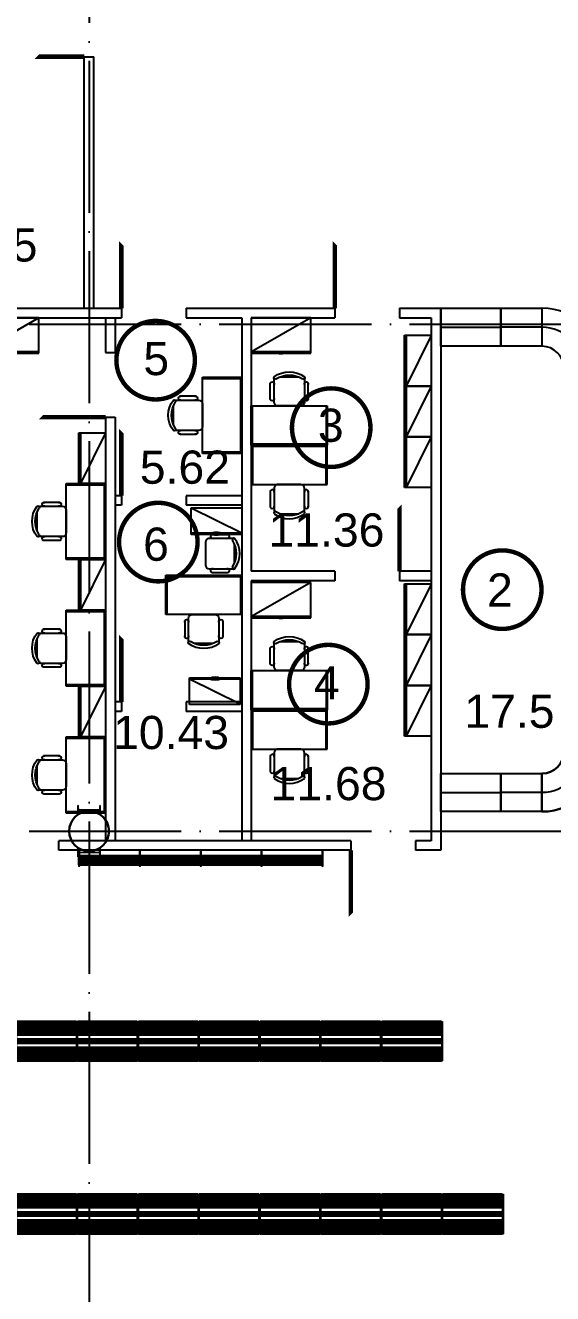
# Model space of a CAD drawing. Extents: x -4497 to 351150, y -50 to 322254.
# Drawn here: x 43764 to 52085, y 166792 to 186798 of the extents above; entities that cross this region are included whole.
import ezdxf
from ezdxf.enums import TextEntityAlignment as Align

# ---------------------------------------------------------------- set-up
doc = ezdxf.new("R2010")
doc.units = 0
doc.header["$LTSCALE"] = 100
doc.linetypes.add('ACAD_ISO04W100', pattern=[30, 24, -3, 0, -3])
doc.layers.get('0').update_dxf_attribs({"linetype": 'CONTINUOUS'})
for name, color, linetype in [('axis', 40, 'CONTINUOUS'), ('COLON', 5, 'CONTINUOUS'), ('DOORS', 8, 'CONTINUOUS'), ('EEE', 7, 'CONTINUOUS'), ('furn', 54, 'CONTINUOUS'), ('furn2', 252, 'CONTINUOUS'), ('GKL', 5, 'CONTINUOUS'), ('S', 2, 'CONTINUOUS')]:
    doc.layers.add(name, color=color, linetype=linetype)
doc.layers.add('OBORUD', color=7, linetype='CONTINUOUS', true_color=0x83639d)
doc.layers.add('refr', color=150, linetype='CONTINUOUS', lineweight=15)
doc.styles.add('ARIEL-17.5', font='arial.ttf', dxfattribs={"height": 15})
doc.styles.add('GENERATED_STYLE_1', font='arial.ttf')

# ---------------------------------------------------------------- blocks, each defined once
blk = doc.blocks.new('A$C7B900E4F')
at = {"layer": 'COLON', "const_width": 20, "flags": 128}
for points in [[(248, -165), (248, -310)], [(252, -165), (248, -165)], [(258, -171), (263, -221)], [(599, -171), (594, -221)], [(605, -165), (608, -165)], [(608, -165), (608, -310)], [(248, -310), (252, -310)], [(258, -305), (263, -254)], [(580, -234), (276, -234)], [(580, -241), (276, -241)], [(599, -305), (594, -254)], [(608, -310), (605, -310)]]:
    blk.add_lwpolyline(points, dxfattribs=at)
for points in [[(258, -171, 0.388879), (252, -165)], [(599, -171, -0.388879), (605, -165)], [(252, -310, 0.388879), (258, -305)], [(263, -221, 0.388879), (276, -234)], [(276, -241, 0.388879), (263, -254)], [(594, -221, -0.388879), (580, -234)], [(580, -241, -0.388879), (594, -254)], [(605, -310, -0.388879), (599, -305)]]:
    blk.add_lwpolyline(points, format="xyb", dxfattribs=at)
blk = doc.blocks.new('пок02')
at = {"layer": 'furn2', "color": 7, "linetype": 'ByBlock'}
for p, q in [((950, 350), (350, 350)), ((0, -600), (0, 0))]:
    blk.add_line(p, q, dxfattribs=at)
for radius in [650, 950, 350]:
    blk.add_arc((0, 350), radius, 270, 0, dxfattribs=at)
blk = doc.blocks.new('пок')
at = {"layer": 'furn2', "color": 7, "linetype": 'ByBlock'}
for points in [[(0, 600), (950, 600), (950, 0), (0, 0), (0, 600)], [(0, 600), (950, 600), (950, 300), (0, 300), (0, 600)]]:
    blk.add_lwpolyline(points, dxfattribs=at)
blk = doc.blocks.new('Мультимедія 980х625')
at = {"layer": 'furn2', "color": 0, "lineweight": 0}
for p, q in [((0, 980), (625, 980)), ((0, 960), (0, 980)), ((0, 970), (20, 970)), ((0, 960), (85, 960)), ((0, 950), (85, 950)), ((0, 940), (85, 940)), ((0, 930), (85, 930)), ((0, 920), (85, 920)), ((0, 910), (85, 910)), ((0, 900), (85, 900)), ((0, 890), (85, 890)), ((0, 880), (85, 880)), ((0, 870), (85, 870)), ((0, 860), (85, 860)), ((0, 850), (85, 850)), ((0, 840), (85, 840)), ((0, 830), (85, 830)), ((0, 820), (85, 820)), ((0, 810), (85, 810)), ((5, 960), (5, 20)), ((15, 960), (15, 20)), ((35, 960), (35, 20)), ((45, 960), (45, 20)), ((55, 960), (55, 20)), ((55, 960), (140, 960)), ((55, 950), (140, 950)), ((55, 940), (140, 940)), ((55, 930), (140, 930)), ((55, 920), (140, 920)), ((55, 910), (140, 910)), ((55, 900), (140, 900)), ((55, 890), (140, 890)), ((55, 880), (140, 880)), ((55, 870), (140, 870)), ((55, 860), (140, 860)), ((55, 850), (140, 850)), ((55, 840), (140, 840)), ((55, 830), (140, 830)), ((55, 820), (140, 820)), ((55, 810), (140, 810)), ((60, 960), (60, 20)), ((65, 960), (65, 20)), ((70, 960), (70, 20)), ((75, 960), (75, 20)), ((90, 960), (90, 20)), ((100, 960), (100, 20)), ((110, 960), (110, 20)), ((110, 960), (195, 960)), ((110, 950), (195, 950)), ((110, 940), (195, 940)), ((110, 930), (195, 930)), ((110, 920), (195, 920)), ((110, 910), (195, 910)), ((110, 900), (195, 900)), ((110, 890), (195, 890)), ((110, 880), (195, 880)), ((110, 870), (195, 870)), ((110, 860), (195, 860)), ((110, 850), (195, 850)), ((110, 840), (195, 840)), ((110, 830), (195, 830)), ((110, 820), (195, 820)), ((110, 810), (195, 810)), ((115, 960), (115, 20)), ((120, 960), (120, 20)), ((125, 960), (125, 20)), ((130, 960), (130, 20)), ((145, 960), (145, 20)), ((155, 960), (155, 20)), ((165, 960), (165, 20)), ((165, 960), (212.5, 960)), ((165, 950), (212.5, 950)), ((165, 940), (212.5, 940)), ((165, 930), (212.5, 930)), ((165, 920), (212.5, 920)), ((165, 910), (212.5, 910)), ((165, 900), (212.5, 900)), ((165, 890), (212.5, 890)), ((165, 880), (212.5, 880)), ((165, 870), (212.5, 870)), ((165, 860), (212.5, 860)), ((165, 850), (212.5, 850)), ((165, 840), (212.5, 840)), ((165, 830), (212.5, 830)), ((165, 820), (212.5, 820)), ((165, 810), (212.5, 810)), ((170, 960), (170, 20)), ((175, 960), (175, 20)), ((180, 960), (180, 20)), ((185, 960), (185, 20)), ((200, 960), (200, 20)), ((210, 960), (210, 20)), ((625, 960), (412.5, 960)), ((460, 960), (412.5, 960)), ((460, 950), (412.5, 950)), ((460, 940), (412.5, 940)), ((460, 930), (412.5, 930)), ((460, 920), (412.5, 920)), ((460, 910), (412.5, 910)), ((460, 900), (412.5, 900)), ((460, 890), (412.5, 890)), ((460, 880), (412.5, 880)), ((460, 870), (412.5, 870)), ((460, 860), (412.5, 860)), ((460, 850), (412.5, 850)), ((460, 840), (412.5, 840)), ((460, 830), (412.5, 830)), ((460, 820), (412.5, 820)), ((460, 810), (412.5, 810)), ((415, 960), (415, 20)), ((425, 960), (425, 20)), ((515, 960), (430, 960)), ((515, 950), (430, 950)), ((515, 940), (430, 940)), ((515, 930), (430, 930)), ((515, 920), (430, 920)), ((515, 910), (430, 910)), ((515, 900), (430, 900)), ((515, 890), (430, 890)), ((515, 880), (430, 880)), ((515, 870), (430, 870)), ((515, 860), (430, 860)), ((515, 850), (430, 850)), ((515, 840), (430, 840)), ((515, 830), (430, 830)), ((515, 820), (430, 820)), ((515, 810), (430, 810)), ((440, 960), (440, 20)), ((445, 960), (445, 20)), ((450, 960), (450, 20)), ((455, 960), (455, 20)), ((460, 960), (460, 20)), ((470, 960), (470, 20)), ((480, 960), (480, 20)), ((570, 960), (485, 960)), ((570, 950), (485, 950)), ((570, 940), (485, 940)), ((570, 930), (485, 930)), ((570, 920), (485, 920)), ((570, 910), (485, 910)), ((570, 900), (485, 900)), ((570, 890), (485, 890)), ((570, 880), (485, 880)), ((570, 870), (485, 870)), ((570, 860), (485, 860)), ((570, 850), (485, 850)), ((570, 840), (485, 840)), ((570, 830), (485, 830)), ((570, 820), (485, 820)), ((570, 810), (485, 810)), ((495, 960), (495, 20)), ((500, 960), (500, 20)), ((505, 960), (505, 20)), ((510, 960), (510, 20)), ((515, 960), (515, 20)), ((525, 960), (525, 20)), ((535, 960), (535, 20)), ((625, 960), (540, 960)), ((625, 950), (540, 950)), ((625, 940), (540, 940)), ((625, 930), (540, 930)), ((625, 920), (540, 920)), ((625, 910), (540, 910)), ((625, 900), (540, 900)), ((625, 890), (540, 890)), ((625, 880), (540, 880)), ((625, 870), (540, 870)), ((625, 860), (540, 860)), ((625, 850), (540, 850)), ((625, 840), (540, 840)), ((625, 830), (540, 830)), ((625, 820), (540, 820)), ((625, 810), (540, 810)), ((550, 960), (550, 20)), ((555, 960), (555, 20)), ((560, 960), (560, 20)), ((565, 960), (565, 20)), ((570, 960), (570, 20)), ((580, 960), (580, 20)), ((590, 960), (590, 20)), ((605, 970), (625, 970)), ((610, 960), (610, 20)), ((620, 960), (620, 20)), ((625, 980), (625, 960)), ((0, 800), (85, 800)), ((0, 790), (85, 790)), ((0, 780), (85, 780)), ((0, 770), (85, 770)), ((0, 760), (85, 760)), ((0, 750), (85, 750)), ((0, 740), (85, 740)), ((0, 730), (85, 730)), ((0, 720), (85, 720)), ((0, 710), (85, 710)), ((0, 700), (85, 700)), ((0, 690), (85, 690)), ((0, 680), (85, 680)), ((0, 670), (85, 670)), ((0, 660), (85, 660)), ((0, 650), (85, 650)), ((0, 640), (85, 640)), ((0, 630), (85, 630)), ((0, 620), (85, 620)), ((0, 610), (85, 610)), ((55, 800), (140, 800)), ((55, 790), (140, 790)), ((55, 780), (140, 780)), ((55, 770), (140, 770)), ((55, 760), (140, 760)), ((55, 750), (140, 750)), ((55, 740), (140, 740)), ((55, 730), (140, 730)), ((55, 720), (140, 720)), ((55, 710), (140, 710)), ((55, 700), (140, 700)), ((55, 690), (140, 690)), ((55, 680), (140, 680)), ((55, 670), (140, 670)), ((55, 660), (140, 660)), ((55, 650), (140, 650)), ((55, 640), (140, 640)), ((55, 630), (140, 630)), ((55, 620), (140, 620)), ((55, 610), (140, 610)), ((110, 800), (195, 800)), ((110, 790), (195, 790)), ((110, 780), (195, 780)), ((110, 770), (195, 770)), ((110, 760), (195, 760)), ((110, 750), (195, 750)), ((110, 740), (195, 740)), ((110, 730), (195, 730)), ((110, 720), (195, 720)), ((110, 710), (195, 710)), ((110, 700), (195, 700)), ((110, 690), (195, 690)), ((110, 680), (195, 680)), ((110, 670), (195, 670)), ((110, 660), (195, 660)), ((110, 650), (195, 650)), ((110, 640), (195, 640)), ((110, 630), (195, 630)), ((110, 620), (195, 620)), ((110, 610), (195, 610)), ((165, 800), (212.5, 800)), ((165, 790), (212.5, 790)), ((165, 780), (212.5, 780)), ((165, 770), (212.5, 770)), ((165, 760), (212.5, 760)), ((165, 750), (212.5, 750)), ((165, 740), (212.5, 740)), ((165, 730), (212.5, 730)), ((165, 720), (212.5, 720)), ((165, 710), (212.5, 710)), ((165, 700), (212.5, 700)), ((165, 690), (212.5, 690)), ((165, 680), (212.5, 680)), ((165, 670), (212.5, 670)), ((165, 660), (212.5, 660)), ((165, 650), (212.5, 650)), ((165, 640), (212.5, 640)), ((165, 630), (212.5, 630)), ((165, 620), (212.5, 620)), ((165, 610), (212.5, 610)), ((460, 800), (412.5, 800)), ((460, 790), (412.5, 790)), ((460, 780), (412.5, 780)), ((460, 770), (412.5, 770)), ((460, 760), (412.5, 760)), ((460, 750), (412.5, 750)), ((460, 740), (412.5, 740)), ((460, 730), (412.5, 730)), ((460, 720), (412.5, 720)), ((460, 710), (412.5, 710)), ((460, 700), (412.5, 700)), ((460, 690), (412.5, 690)), ((460, 680), (412.5, 680)), ((460, 670), (412.5, 670)), ((460, 660), (412.5, 660)), ((460, 650), (412.5, 650)), ((460, 640), (412.5, 640)), ((460, 630), (412.5, 630)), ((460, 620), (412.5, 620)), ((460, 610), (412.5, 610)), ((515, 800), (430, 800)), ((515, 790), (430, 790)), ((515, 780), (430, 780)), ((515, 770), (430, 770)), ((515, 760), (430, 760)), ((515, 750), (430, 750)), ((515, 740), (430, 740)), ((515, 730), (430, 730)), ((515, 720), (430, 720)), ((515, 710), (430, 710)), ((515, 700), (430, 700)), ((515, 690), (430, 690)), ((515, 680), (430, 680)), ((515, 670), (430, 670)), ((515, 660), (430, 660)), ((515, 650), (430, 650)), ((515, 640), (430, 640)), ((515, 630), (430, 630)), ((515, 620), (430, 620)), ((515, 610), (430, 610)), ((570, 800), (485, 800)), ((570, 790), (485, 790)), ((570, 780), (485, 780)), ((570, 770), (485, 770)), ((570, 760), (485, 760)), ((570, 750), (485, 750)), ((570, 740), (485, 740)), ((570, 730), (485, 730)), ((570, 720), (485, 720)), ((570, 710), (485, 710)), ((570, 700), (485, 700)), ((570, 690), (485, 690)), ((570, 680), (485, 680)), ((570, 670), (485, 670)), ((570, 660), (485, 660)), ((570, 650), (485, 650)), ((570, 640), (485, 640)), ((570, 630), (485, 630)), ((570, 620), (485, 620)), ((570, 610), (485, 610)), ((625, 800), (540, 800)), ((625, 790), (540, 790)), ((625, 780), (540, 780)), ((625, 770), (540, 770)), ((625, 760), (540, 760)), ((625, 750), (540, 750)), ((625, 740), (540, 740)), ((625, 730), (540, 730)), ((625, 720), (540, 720)), ((625, 710), (540, 710)), ((625, 700), (540, 700)), ((625, 690), (540, 690)), ((625, 680), (540, 680)), ((625, 670), (540, 670)), ((625, 660), (540, 660)), ((625, 650), (540, 650)), ((625, 640), (540, 640)), ((625, 630), (540, 630)), ((625, 620), (540, 620)), ((625, 610), (540, 610)), ((0, 600), (85, 600)), ((0, 590), (85, 590)), ((0, 580), (85, 580)), ((0, 570), (85, 570)), ((0, 560), (85, 560)), ((0, 550), (85, 550)), ((0, 540), (85, 540)), ((0, 530), (85, 530)), ((0, 520), (85, 520)), ((0, 510), (85, 510)), ((0, 500), (85, 500)), ((0, 490), (85, 490)), ((0, 480), (85, 480)), ((0, 470), (85, 470)), ((0, 460), (85, 460)), ((0, 450), (85, 450)), ((0, 440), (85, 440)), ((0, 430), (85, 430)), ((0, 420), (85, 420)), ((0, 410), (85, 410)), ((55, 600), (140, 600)), ((55, 590), (140, 590)), ((55, 580), (140, 580)), ((55, 570), (140, 570)), ((55, 560), (140, 560)), ((55, 550), (140, 550)), ((55, 540), (140, 540)), ((55, 530), (140, 530)), ((55, 520), (140, 520)), ((55, 510), (140, 510)), ((55, 500), (140, 500)), ((55, 490), (140, 490)), ((55, 480), (140, 480)), ((55, 470), (140, 470)), ((55, 460), (140, 460)), ((55, 450), (140, 450)), ((55, 440), (140, 440)), ((55, 430), (140, 430)), ((55, 420), (140, 420)), ((55, 410), (140, 410)), ((110, 600), (195, 600)), ((110, 590), (195, 590)), ((110, 580), (195, 580)), ((110, 570), (195, 570)), ((110, 560), (195, 560)), ((110, 550), (195, 550)), ((110, 540), (195, 540)), ((110, 530), (195, 530)), ((110, 520), (195, 520)), ((110, 510), (195, 510)), ((110, 500), (195, 500)), ((110, 490), (195, 490)), ((110, 480), (195, 480)), ((110, 470), (195, 470)), ((110, 460), (195, 460)), ((110, 450), (195, 450)), ((110, 440), (195, 440)), ((110, 430), (195, 430)), ((110, 420), (195, 420)), ((110, 410), (195, 410)), ((165, 600), (212.5, 600)), ((165, 590), (212.5, 590)), ((165, 580), (212.5, 580)), ((165, 570), (212.5, 570)), ((165, 560), (212.5, 560)), ((165, 550), (212.5, 550)), ((165, 540), (212.5, 540)), ((165, 530), (212.5, 530)), ((165, 520), (212.5, 520)), ((165, 510), (212.5, 510)), ((165, 500), (212.5, 500)), ((165, 490), (212.5, 490)), ((165, 480), (212.5, 480)), ((165, 470), (212.5, 470)), ((165, 460), (212.5, 460)), ((165, 450), (212.5, 450)), ((165, 440), (212.5, 440)), ((165, 430), (212.5, 430)), ((165, 420), (212.5, 420)), ((165, 410), (212.5, 410)), ((460, 600), (412.5, 600)), ((460, 590), (412.5, 590)), ((460, 580), (412.5, 580)), ((460, 570), (412.5, 570)), ((460, 560), (412.5, 560)), ((460, 550), (412.5, 550)), ((460, 540), (412.5, 540)), ((460, 530), (412.5, 530)), ((460, 520), (412.5, 520)), ((460, 510), (412.5, 510)), ((460, 500), (412.5, 500)), ((460, 490), (412.5, 490)), ((460, 480), (412.5, 480)), ((460, 470), (412.5, 470)), ((460, 460), (412.5, 460)), ((460, 450), (412.5, 450)), ((460, 440), (412.5, 440)), ((460, 430), (412.5, 430)), ((460, 420), (412.5, 420)), ((460, 410), (412.5, 410)), ((515, 600), (430, 600)), ((515, 590), (430, 590)), ((515, 580), (430, 580)), ((515, 570), (430, 570)), ((515, 560), (430, 560)), ((515, 550), (430, 550)), ((515, 540), (430, 540)), ((515, 530), (430, 530)), ((515, 520), (430, 520)), ((515, 510), (430, 510)), ((515, 500), (430, 500)), ((515, 490), (430, 490)), ((515, 480), (430, 480)), ((515, 470), (430, 470)), ((515, 460), (430, 460)), ((515, 450), (430, 450)), ((515, 440), (430, 440)), ((515, 430), (430, 430)), ((515, 420), (430, 420)), ((515, 410), (430, 410)), ((570, 600), (485, 600)), ((570, 590), (485, 590)), ((570, 580), (485, 580)), ((570, 570), (485, 570)), ((570, 560), (485, 560)), ((570, 550), (485, 550)), ((570, 540), (485, 540)), ((570, 530), (485, 530)), ((570, 520), (485, 520)), ((570, 510), (485, 510)), ((570, 500), (485, 500)), ((570, 490), (485, 490)), ((570, 480), (485, 480)), ((570, 470), (485, 470)), ((570, 460), (485, 460)), ((570, 450), (485, 450)), ((570, 440), (485, 440)), ((570, 430), (485, 430)), ((570, 420), (485, 420)), ((570, 410), (485, 410)), ((625, 600), (540, 600)), ((625, 590), (540, 590)), ((625, 580), (540, 580)), ((625, 570), (540, 570)), ((625, 560), (540, 560)), ((625, 550), (540, 550)), ((625, 540), (540, 540)), ((625, 530), (540, 530)), ((625, 520), (540, 520)), ((625, 510), (540, 510)), ((625, 500), (540, 500)), ((625, 490), (540, 490)), ((625, 480), (540, 480)), ((625, 470), (540, 470)), ((625, 460), (540, 460)), ((625, 450), (540, 450)), ((625, 440), (540, 440)), ((625, 430), (540, 430)), ((625, 420), (540, 420)), ((625, 410), (540, 410)), ((0, 400), (85, 400)), ((0, 390), (85, 390)), ((0, 380), (85, 380)), ((0, 370), (85, 370)), ((0, 360), (85, 360)), ((0, 350), (85, 350)), ((0, 340), (85, 340)), ((0, 330), (85, 330)), ((0, 320), (85, 320)), ((0, 310), (85, 310)), ((0, 300), (85, 300)), ((0, 290), (85, 290)), ((0, 280), (85, 280)), ((0, 270), (85, 270)), ((0, 260), (85, 260)), ((0, 250), (85, 250)), ((0, 240), (85, 240)), ((0, 230), (85, 230)), ((0, 220), (85, 220)), ((0, 210), (85, 210)), ((55, 400), (140, 400)), ((55, 390), (140, 390)), ((55, 380), (140, 380)), ((55, 370), (140, 370)), ((55, 360), (140, 360)), ((55, 350), (140, 350)), ((55, 340), (140, 340)), ((55, 330), (140, 330)), ((55, 320), (140, 320)), ((55, 310), (140, 310)), ((55, 300), (140, 300)), ((55, 290), (140, 290)), ((55, 280), (140, 280)), ((55, 270), (140, 270)), ((55, 260), (140, 260)), ((55, 250), (140, 250)), ((55, 240), (140, 240)), ((55, 230), (140, 230)), ((55, 220), (140, 220)), ((55, 210), (140, 210)), ((110, 400), (195, 400)), ((110, 390), (195, 390)), ((110, 380), (195, 380)), ((110, 370), (195, 370)), ((110, 360), (195, 360)), ((110, 350), (195, 350)), ((110, 340), (195, 340)), ((110, 330), (195, 330)), ((110, 320), (195, 320)), ((110, 310), (195, 310)), ((110, 300), (195, 300)), ((110, 290), (195, 290)), ((110, 280), (195, 280)), ((110, 270), (195, 270)), ((110, 260), (195, 260)), ((110, 250), (195, 250)), ((110, 240), (195, 240)), ((110, 230), (195, 230)), ((110, 220), (195, 220)), ((110, 210), (195, 210)), ((165, 400), (212.5, 400)), ((165, 390), (212.5, 390)), ((165, 380), (212.5, 380)), ((165, 370), (212.5, 370)), ((165, 360), (212.5, 360)), ((165, 350), (212.5, 350)), ((165, 340), (212.5, 340)), ((165, 330), (212.5, 330)), ((165, 320), (212.5, 320)), ((165, 310), (212.5, 310)), ((165, 300), (212.5, 300)), ((165, 290), (212.5, 290)), ((165, 280), (212.5, 280)), ((165, 270), (212.5, 270)), ((165, 260), (212.5, 260)), ((165, 250), (212.5, 250)), ((165, 240), (212.5, 240)), ((165, 230), (212.5, 230)), ((165, 220), (212.5, 220)), ((165, 210), (212.5, 210)), ((460, 400), (412.5, 400)), ((460, 390), (412.5, 390)), ((460, 380), (412.5, 380)), ((460, 370), (412.5, 370)), ((460, 360), (412.5, 360)), ((460, 350), (412.5, 350)), ((460, 340), (412.5, 340)), ((460, 330), (412.5, 330)), ((460, 320), (412.5, 320)), ((460, 310), (412.5, 310)), ((460, 300), (412.5, 300)), ((460, 290), (412.5, 290)), ((460, 280), (412.5, 280)), ((460, 270), (412.5, 270)), ((460, 260), (412.5, 260)), ((460, 250), (412.5, 250)), ((460, 240), (412.5, 240)), ((460, 230), (412.5, 230)), ((460, 220), (412.5, 220)), ((460, 210), (412.5, 210)), ((515, 400), (430, 400)), ((515, 390), (430, 390)), ((515, 380), (430, 380)), ((515, 370), (430, 370)), ((515, 360), (430, 360)), ((515, 350), (430, 350)), ((515, 340), (430, 340)), ((515, 330), (430, 330)), ((515, 320), (430, 320)), ((515, 310), (430, 310)), ((515, 300), (430, 300)), ((515, 290), (430, 290)), ((515, 280), (430, 280)), ((515, 270), (430, 270)), ((515, 260), (430, 260)), ((515, 250), (430, 250)), ((515, 240), (430, 240)), ((515, 230), (430, 230)), ((515, 220), (430, 220)), ((515, 210), (430, 210)), ((570, 400), (485, 400)), ((570, 390), (485, 390)), ((570, 380), (485, 380)), ((570, 370), (485, 370)), ((570, 360), (485, 360)), ((570, 350), (485, 350)), ((570, 340), (485, 340)), ((570, 330), (485, 330)), ((570, 320), (485, 320)), ((570, 310), (485, 310)), ((570, 300), (485, 300)), ((570, 290), (485, 290)), ((570, 280), (485, 280)), ((570, 270), (485, 270)), ((570, 260), (485, 260)), ((570, 250), (485, 250)), ((570, 240), (485, 240)), ((570, 230), (485, 230)), ((570, 220), (485, 220)), ((570, 210), (485, 210)), ((625, 400), (540, 400)), ((625, 390), (540, 390)), ((625, 380), (540, 380)), ((625, 370), (540, 370)), ((625, 360), (540, 360)), ((625, 350), (540, 350)), ((625, 340), (540, 340)), ((625, 330), (540, 330)), ((625, 320), (540, 320)), ((625, 310), (540, 310)), ((625, 300), (540, 300)), ((625, 290), (540, 290)), ((625, 280), (540, 280)), ((625, 270), (540, 270)), ((625, 260), (540, 260)), ((625, 250), (540, 250)), ((625, 240), (540, 240)), ((625, 230), (540, 230)), ((625, 220), (540, 220)), ((625, 210), (540, 210)), ((0, 200), (85, 200)), ((0, 190), (85, 190)), ((0, 180), (85, 180)), ((0, 170), (85, 170)), ((0, 160), (85, 160)), ((0, 150), (85, 150)), ((0, 140), (85, 140)), ((0, 130), (85, 130)), ((0, 120), (85, 120)), ((0, 110), (85, 110)), ((0, 100), (85, 100)), ((0, 90), (85, 90)), ((0, 80), (85, 80)), ((0, 70), (85, 70)), ((0, 60), (85, 60)), ((0, 50), (85, 50)), ((0, 40), (85, 40)), ((0, 30), (85, 30)), ((0, 20), (0, 0)), ((0, 10), (20, 10)), ((55, 200), (140, 200)), ((55, 190), (140, 190)), ((55, 180), (140, 180)), ((55, 170), (140, 170)), ((55, 160), (140, 160)), ((55, 150), (140, 150)), ((55, 140), (140, 140)), ((55, 130), (140, 130)), ((55, 120), (140, 120)), ((55, 110), (140, 110)), ((55, 100), (140, 100)), ((55, 90), (140, 90)), ((55, 80), (140, 80)), ((55, 70), (140, 70)), ((55, 60), (140, 60)), ((55, 50), (140, 50)), ((55, 40), (140, 40)), ((55, 30), (140, 30)), ((110, 200), (195, 200)), ((110, 190), (195, 190)), ((110, 180), (195, 180)), ((110, 170), (195, 170)), ((110, 160), (195, 160)), ((110, 150), (195, 150)), ((110, 140), (195, 140)), ((110, 130), (195, 130)), ((110, 120), (195, 120)), ((110, 110), (195, 110)), ((110, 100), (195, 100)), ((110, 90), (195, 90)), ((110, 80), (195, 80)), ((110, 70), (195, 70)), ((110, 60), (195, 60)), ((110, 50), (195, 50)), ((110, 40), (195, 40)), ((110, 30), (195, 30)), ((165, 200), (212.5, 200)), ((165, 190), (212.5, 190)), ((165, 180), (212.5, 180)), ((165, 170), (212.5, 170)), ((165, 160), (212.5, 160)), ((165, 150), (212.5, 150)), ((165, 140), (212.5, 140)), ((165, 130), (212.5, 130)), ((165, 120), (212.5, 120)), ((165, 110), (212.5, 110)), ((165, 100), (212.5, 100)), ((165, 90), (212.5, 90)), ((165, 80), (212.5, 80)), ((165, 70), (212.5, 70)), ((165, 60), (212.5, 60)), ((165, 50), (212.5, 50)), ((165, 40), (212.5, 40)), ((165, 30), (212.5, 30)), ((460, 200), (412.5, 200)), ((460, 190), (412.5, 190)), ((460, 180), (412.5, 180)), ((460, 170), (412.5, 170)), ((460, 160), (412.5, 160)), ((460, 150), (412.5, 150)), ((460, 140), (412.5, 140)), ((460, 130), (412.5, 130)), ((460, 120), (412.5, 120)), ((460, 110), (412.5, 110)), ((460, 100), (412.5, 100)), ((460, 90), (412.5, 90)), ((460, 80), (412.5, 80)), ((460, 70), (412.5, 70)), ((460, 60), (412.5, 60)), ((460, 50), (412.5, 50)), ((460, 40), (412.5, 40)), ((460, 30), (412.5, 30)), ((412.5, 20), (625, 20)), ((515, 200), (430, 200)), ((515, 190), (430, 190)), ((515, 180), (430, 180)), ((515, 170), (430, 170)), ((515, 160), (430, 160)), ((515, 150), (430, 150)), ((515, 140), (430, 140)), ((515, 130), (430, 130)), ((515, 120), (430, 120)), ((515, 110), (430, 110)), ((515, 100), (430, 100)), ((515, 90), (430, 90)), ((515, 80), (430, 80)), ((515, 70), (430, 70)), ((515, 60), (430, 60)), ((515, 50), (430, 50)), ((515, 40), (430, 40)), ((515, 30), (430, 30)), ((570, 200), (485, 200)), ((570, 190), (485, 190)), ((570, 180), (485, 180)), ((570, 170), (485, 170)), ((570, 160), (485, 160)), ((570, 150), (485, 150)), ((570, 140), (485, 140)), ((570, 130), (485, 130)), ((570, 120), (485, 120)), ((570, 110), (485, 110)), ((570, 100), (485, 100)), ((570, 90), (485, 90)), ((570, 80), (485, 80)), ((570, 70), (485, 70)), ((570, 60), (485, 60)), ((570, 50), (485, 50)), ((570, 40), (485, 40)), ((570, 30), (485, 30)), ((625, 200), (540, 200)), ((625, 190), (540, 190)), ((625, 180), (540, 180)), ((625, 170), (540, 170)), ((625, 160), (540, 160)), ((625, 150), (540, 150)), ((625, 140), (540, 140)), ((625, 130), (540, 130)), ((625, 120), (540, 120)), ((625, 110), (540, 110)), ((625, 100), (540, 100)), ((625, 90), (540, 90)), ((625, 80), (540, 80)), ((625, 70), (540, 70)), ((625, 60), (540, 60)), ((625, 50), (540, 50)), ((625, 40), (540, 40)), ((625, 30), (540, 30)), ((605, 10), (625, 10)), ((625, 20), (625, 0)), ((625, 0), (0, 0))]:
    blk.add_line(p, q, dxfattribs=at)
at = {"layer": 'furn2', "color": 0, "lineweight": 30}
for p, q in [((212.5, 960), (0, 960)), ((0, 960), (0, 20)), ((25, 960), (25, 20)), ((55, 960), (55, 20)), ((80, 960), (80, 20)), ((85, 960), (85, 20)), ((110, 960), (110, 20)), ((135, 960), (135, 20)), ((140, 960), (140, 20)), ((165, 960), (165, 20)), ((190, 960), (190, 20)), ((195, 960), (195, 20)), ((212.5, 10), (212.5, 970)), ((212.5, 970), (412.5, 970)), ((282.5, 10), (282.5, 970)), ((312.5, 10), (312.5, 970)), ((342.5, 10), (342.5, 970)), ((412.5, 10), (412.5, 970)), ((412.5, 960), (625, 960)), ((430, 960), (430, 20)), ((435, 960), (435, 20)), ((460, 960), (460, 20)), ((485, 960), (485, 20)), ((490, 960), (490, 20)), ((515, 960), (515, 20)), ((540, 960), (540, 20)), ((545, 960), (545, 20)), ((570, 960), (570, 20)), ((600, 960), (600, 20)), ((625, 960), (625, 20)), ((0, 20), (212.5, 20)), ((212.5, 10), (412.5, 10)), ((625, 20), (412.5, 20))]:
    blk.add_line(p, q, dxfattribs=at)
blk = doc.blocks.new('Мультимедія 980х250')
at = {"layer": 'furn2', "color": 0, "lineweight": 0}
for p, q in [((250, 970), (0, 970)), ((0, 970), (0, 950)), ((20, 960), (0, 960)), ((0, 950), (250, 950)), ((20, 970), (20, 950)), ((20, 970), (160, 970)), ((20, 950), (160, 950)), ((20, 940), (160, 940)), ((20, 930), (160, 930)), ((20, 920), (160, 920)), ((20, 910), (160, 910)), ((20, 900), (160, 900)), ((20, 890), (160, 890)), ((20, 880), (160, 880)), ((20, 870), (160, 870)), ((20, 860), (160, 860)), ((20, 850), (160, 850)), ((20, 840), (160, 840)), ((20, 830), (160, 830)), ((20, 820), (160, 820)), ((20, 810), (160, 810)), ((30, 960), (30, 0)), ((40, 960), (40, 0)), ((60, 960), (60, 0)), ((70, 960), (70, 0)), ((80, 960), (80, 0)), ((90, 960), (90, 0)), ((100, 960), (100, 0)), ((110, 960), (110, 0)), ((120, 960), (120, 0)), ((130, 960), (130, 0)), ((150, 960), (150, 0)), ((230, 960), (250, 960)), ((250, 950), (250, 970)), ((20, 800), (160, 800)), ((20, 790), (160, 790)), ((20, 780), (160, 780)), ((20, 770), (160, 770)), ((20, 760), (160, 760)), ((20, 750), (160, 750)), ((20, 740), (160, 740)), ((20, 730), (160, 730)), ((20, 720), (160, 720)), ((20, 710), (160, 710)), ((20, 700), (160, 700)), ((20, 690), (160, 690)), ((20, 680), (160, 680)), ((20, 670), (160, 670)), ((20, 660), (160, 660)), ((20, 650), (160, 650)), ((20, 640), (160, 640)), ((20, 630), (160, 630)), ((20, 620), (160, 620)), ((20, 610), (160, 610)), ((20, 600), (160, 600)), ((20, 590), (160, 590)), ((20, 580), (160, 580)), ((20, 570), (160, 570)), ((20, 560), (160, 560)), ((20, 550), (160, 550)), ((20, 540), (160, 540)), ((20, 530), (160, 530)), ((20, 520), (160, 520)), ((20, 510), (160, 510)), ((20, 500), (160, 500)), ((20, 490), (160, 490)), ((20, 480), (160, 480)), ((20, 470), (160, 470)), ((20, 460), (160, 460)), ((20, 450), (160, 450)), ((20, 440), (160, 440)), ((20, 430), (160, 430)), ((20, 420), (160, 420)), ((20, 410), (160, 410)), ((20, 400), (160, 400)), ((20, 390), (160, 390)), ((20, 380), (160, 380)), ((20, 370), (160, 370)), ((20, 360), (160, 360)), ((20, 350), (160, 350)), ((20, 340), (160, 340)), ((20, 330), (160, 330)), ((20, 320), (160, 320)), ((20, 310), (160, 310)), ((20, 300), (160, 300)), ((20, 290), (160, 290)), ((20, 280), (160, 280)), ((20, 270), (160, 270)), ((20, 260), (160, 260)), ((20, 250), (160, 250)), ((20, 240), (160, 240)), ((20, 230), (160, 230)), ((20, 220), (160, 220)), ((20, 210), (160, 210)), ((250, 10), (0, 10)), ((0, 10), (0, -10)), ((0, 0), (20, 0)), ((20, 200), (160, 200)), ((20, 190), (160, 190)), ((20, 180), (160, 180)), ((20, 170), (160, 170)), ((20, 160), (160, 160)), ((20, 150), (160, 150)), ((20, 140), (160, 140)), ((20, 130), (160, 130)), ((20, 120), (160, 120)), ((20, 110), (160, 110)), ((20, 100), (160, 100)), ((20, 90), (160, 90)), ((20, 80), (160, 80)), ((20, 70), (160, 70)), ((20, 60), (160, 60)), ((20, 50), (160, 50)), ((20, 40), (160, 40)), ((20, 30), (160, 30)), ((20, 20), (160, 20)), ((20, 10), (20, -10)), ((20, 10), (160, 10)), ((230, 0), (250, 0)), ((250, -10), (250, 10)), ((0, -10), (250, -10))]:
    blk.add_line(p, q, dxfattribs=at)
at = {"layer": 'furn2', "color": 0, "lineweight": 30}
for p, q in [((20, 960), (20, 0)), ((20, 960), (160, 960)), ((50, 960), (50, 0)), ((140, 960), (140, 0)), ((160, 960), (160, 0)), ((20, 0), (160, 0))]:
    blk.add_line(p, q, dxfattribs=at)
blk = doc.blocks.new('box95-45')
at = {"layer": 'furn'}
for p, q in [((781, 400), (-19, 400)), ((-19, 400), (-19, -20)), ((-17, 376), (781, 376)), ((-17, -19), (781, 376)), ((781, -20), (781, 400)), ((-19, -20), (781, -20))]:
    blk.add_line(p, q, dxfattribs=at)
blk.add_ellipse((380, 388), major_axis=(74.3, 0), ratio=0.260869, dxfattribs=at)
blk = doc.blocks.new('1200х600')
at = {"layer": 'furn'}
for p, q in [((0, 0), (1200, 0)), ((0, -620), (0, 0)), ((20, -620), (20, 0)), ((1180, 0), (1180, -620)), ((1200, 0), (1200, -620)), ((1200, -600), (0, -600)), ((1200, -620), (0, -620))]:
    blk.add_line(p, q, dxfattribs=at)
blk = doc.blocks.new('CHAIR7')
for p, q in [((20, 12), (3, 12)), ((5.1, 15), (17.9, 15)), ((0, 9), (0, -9)), ((23, -7.4), (23, 7.4)), ((3, -12), (20, -12)), ((5.1, -15), (17.9, -15))]:
    blk.add_line(p, q)
for centre, radius, start, end in [((3, 9), 3, 90, 180), ((5.6, 13.5), 1.56, 73.7398, 286.2602), ((17.4, 13.5), 1.56, 253.7398, 106.2602), ((20, 9), 3, 62.4156, 90), ((22.3, 11.1), 1.1, 53.3099, 212.0274), ((4.8, 0), 19.6, 327.5758, 32.4242), ((7, 0), 20, 323.1301, 36.8699), ((3, -9), 3, 180, 270), ((5.6, -13.5), 1.56, 73.7398, 286.2602), ((17.4, -13.5), 1.56, 253.7398, 106.2602), ((20, -9), 3, 270, 297.5844), ((22.3, -11.1), 1.1, 147.9726, 306.6901)]:
    blk.add_arc(centre, radius, start, end)
blk = doc.blocks.new('box95-60')
at = {"layer": 'furn'}
for p, q in [((940, 560), (0, 560)), ((0, 560), (0, 0)), ((0, 541), (939, 541)), ((0, 0), (939, 541)), ((469, 541), (469, 559)), ((940, 0), (940, 560)), ((0, 0), (940, 0))]:
    blk.add_line(p, q, dxfattribs=at)
blk.add_ellipse((469, 551), major_axis=(59.5, 0), ratio=0.336371, dxfattribs=at)
blk = doc.blocks.new('A$C125E3969')
at = {"layer": 'furn'}
for name, p, rotation in [('box95-60', (7207, 72100, 0), 180), ('box95-60', (11500, 72100), 180), ('1200х600', (9790, 69960), 90), ('1200х600', (7640, 68286), 90), ('1200х600', (10410, 67420), 180), ('box95-60', (11500, 67925), 180), ('1200х600', (7640, 66286), 90), ('1200х600', (7640, 64286), 90)]:
    blk.add_blockref(name, p, dxfattribs=dict(at, rotation=rotation))
at = {"layer": 'furn', "xscale": -1}
for name, p, rotation in [('box95-45', (13380, 71803), 90), ('box95-45', (13380, 71003), 90), ('box95-45', (8240, 70267), 90), ('box95-45', (13380, 70203), 90), ('1200х600', (10560, 69468), 180), ('box95-45', (9629, 69080), 180), ('box95-45', (8240, 68267), 90), ('box95-45', (13380, 67881), 90), ('box95-45', (13380, 67081), 90), ('box95-45', (8240, 66267), 90), ('box95-45', (13380, 66281), 90), ('1200х600', (10560, 65293), 180)]:
    blk.add_blockref(name, p, dxfattribs=dict(at, rotation=rotation))
at = {"layer": 'furn', "yscale": 20, "zscale": 20}
for p, xscale, rotation in [((11160, 70707), -20, 270), ((11160, 69468), 20, 270), ((9810, 67420), -20, 90), ((11160, 66532), -20, 270), ((11160, 65293), 20, 270)]:
    blk.add_blockref('CHAIR7', p, dxfattribs=dict(at, xscale=xscale, rotation=rotation))
for p, xscale in [((9790, 70560), -20), ((7640, 68886), -20), ((9837, 68379), 20), ((7640, 66886), -20), ((7640, 64886), -20)]:
    blk.add_blockref('CHAIR7', p, dxfattribs=dict(at, xscale=xscale))
at = {"layer": 'furn'}
for p in [(10560, 70707), (10560, 66532)]:
    blk.add_blockref('1200х600', p, dxfattribs=at)
at = {"layer": 'furn', "xscale": -1}
blk.add_blockref('box95-45', (10368, 66020), dxfattribs=at)
at = {"layer": 'furn2', "color": 0, "lineweight": 0, "rotation": 90}
for name, p in [('Мультимедія 980х250', (8803, 63450, 1)), ('Мультимедія 980х250', (9763, 63450, 1)), ('Мультимедія 980х250', (10723, 63450, 1)), ('Мультимедія 980х250', (11683, 63450, 1)), ('Мультимедія 980х625', (7820, 60375, 1)), ('Мультимедія 980х625', (8780, 60375, 1)), ('Мультимедія 980х625', (9740, 60375, 1)), ('Мультимедія 980х625', (10700, 60375, 1)), ('Мультимедія 980х625', (11660, 60375, 1)), ('Мультимедія 980х625', (12620, 60375, 1)), ('Мультимедія 980х625', (13580, 60375, 1)), ('Мультимедія 980х625', (7820, 57650, 1)), ('Мультимедія 980х625', (8780, 57650, 1)), ('Мультимедія 980х625', (9740, 57650, 1)), ('Мультимедія 980х625', (10700, 57650, 1)), ('Мультимедія 980х625', (11660, 57650, 1)), ('Мультимедія 980х625', (12620, 57650, 1)), ('Мультимедія 980х625', (13580, 57650, 1)), ('Мультимедія 980х625', (14540, 57650, 1))]:
    blk.add_blockref(name, p, dxfattribs=at)
at = {"layer": 'OBORUD'}
for name, p, rotation in [('пок', (14500, 72250), 180), ('пок02', (15496, 71300), 90), ('пок', (14500, 64908), 180)]:
    blk.add_blockref(name, p, dxfattribs=dict(at, rotation=rotation))
at = {"layer": 'OBORUD', "xscale": 0.6799999997019768}
for p in [(14500, 71650), (14500, 64308)]:
    blk.add_blockref('пок', p, dxfattribs=at)
at = {"layer": 'OBORUD', "xscale": -1, "rotation": 90}
blk.add_blockref('пок02', (15496, 65258), dxfattribs=at)
at = {"layer": 'refr', "color": 5, "lineweight": 0, "style": 'GENERATED_STYLE_1'}
for p in [(31750, 11184, 0), (26627, 8259, 0), (27247, 8259, 0)]:
    blk.add_attdef('txt', text='', height=120, dxfattribs=at).set_placement(p, align=Align.BOTTOM_LEFT)

msp = doc.modelspace()

# ---------------------------------------------------------------- linework, layer by layer
at = {"layer": 'axis', "linetype": 'ACAD_ISO04W100'}
for p, q in [((44769.3, 318243.4), (44769.3, 84615.2)), ((-1176.8, 182087.2), (272433.1, 182087.2)), ((-1176.8, 174087.2), (272433.1, 174087.2))]:
    msp.add_line(p, q, dxfattribs=at)
at = {"layer": 'COLON', "color": 5, "lineweight": 30}
msp.add_lwpolyline([(44454.3, 174087.2, 1), (45084.3, 174087.2, 1)], format="xyb", close=True, dxfattribs=at)
at = {"layer": 'DOORS', "flags": 128}
for points in [[(44694.3, 186304.1, 70, 70, 0), (43944.3, 186304.1, 0, 0, 0), (44694.3, 187054.1, 0, 0, 0), (43944.3, 187804.1, 70, 70, 0), (44694.3, 187804.1, 70, 70, 0)], [(45279.3, 182337.2, 70, 70, 0), (45279.3, 183357.2, 0, 0, 0), (46299.3, 182337.2, 0, 0, 0)], [(48649.3, 182337.2, 70, 70, 0), (48649.3, 183357.2, 0, 0, 0), (49669.3, 182337.2, 0, 0, 0)], [(45029.3, 180617.2, 70, 70, 0), (44009.3, 180617.2, 0, 0, 0), (45029.3, 181637.2, 0, 0, 0)], [(45279.3, 179377.4, 70, 70, 0), (45279.3, 180397.4, 0, 0, 0), (46299.3, 179377.4, 0, 0, 0)], [(49669.3, 178187.2, 70, 70, 0), (49669.3, 179207.2, 0, 0, 0), (48649.3, 178187.2, 0, 0, 0)], [(45279.3, 176127.4, 70, 70, 0), (45279.3, 177147.4, 0, 0, 0), (46299.3, 176127.4, 0, 0, 0)], [(43272.3, 173787.2, 70, 70, 0), (43272.3, 172767.2, 0, 0, 0), (44292.3, 173787.2, 0, 0, 0)], [(48899.3, 173787.2, 70, 70, 0), (48899.3, 172767.2, 0, 0, 0), (49919.3, 173787.2, 0, 0, 0)]]:
    msp.add_lwpolyline(points, format="xyseb", dxfattribs=at)
at = {"layer": 'EEE', "linetype": 'Continuous', "const_width": 70}
for points in [[(45200.3, 181516.8, 1), (46439.4, 181516.8, 1)], [(47970.9, 180452.8, 1), (49210.1, 180452.8, 1)], [(45242.7, 178647.3, 1), (46481.8, 178647.3, 1)], [(50670.3, 177897, 1), (51909.4, 177897, 1)], [(47925.9, 176406.7, 1), (49165, 176406.7, 1)]]:
    msp.add_lwpolyline(points, format="xyb", close=True, dxfattribs=at)
at = {"layer": 'GKL'}
for p, q in [((44694.3, 186304.1), (44844.3, 186304.1)), ((41560.9, 182337.2), (45279.3, 182337.2)), ((45279.3, 182337.2), (45279.3, 182187.2)), ((46299.3, 182337.2), (46299.3, 182187.2)), ((46299.3, 182337.2), (48649.3, 182337.2)), ((48649.3, 182337.2), (48649.3, 182187.2)), ((49669.3, 182337.2), (49669.3, 182187.2)), ((49669.3, 182337.2), (50319.3, 182337.2)), ((50319.3, 182337.2), (51915.3, 182337.2)), ((50319.3, 182337.2), (50319.3, 173787.2)), ((41668, 182187.2), (45279.3, 182187.2)), ((45029.3, 182187.2), (45029.3, 181637.2)), ((45179.3, 182187.2), (45179.3, 181637.2)), ((46299.3, 182187.2), (47179.3, 182187.2)), ((47179.3, 182187.2), (47179.3, 173937.2)), ((47329.3, 182187.2), (47329.3, 178187.2)), ((47329.3, 182187.2), (48649.3, 182187.2)), ((49669.3, 182187.2), (50169.3, 182187.2)), ((50169.3, 182187.2), (50169.3, 173937.2)), ((51915.3, 181737.2), (50319.3, 181737.2)), ((45029.3, 181637.2), (45179.3, 181637.2)), ((45029.3, 180617.2), (45179.3, 180617.2)), ((45029.3, 180617.2), (45029.3, 173937.2)), ((45179.3, 180617.2), (45179.3, 173937.2)), ((45279.3, 179377.4), (45179.3, 179377.4)), ((45279.3, 179377.4), (45279.3, 179227.4)), ((47179.3, 179377.4), (46299.3, 179377.4)), ((46299.3, 179377.4), (46299.3, 179227.4)), ((45279.3, 179227.4), (45179.3, 179227.4)), ((47179.3, 179227.4), (46299.3, 179227.4)), ((48649.3, 178187.2), (47329.3, 178187.2)), ((48649.3, 178187.2), (48649.3, 178037.2)), ((50169.3, 178187.2), (49669.3, 178187.2)), ((49669.3, 178187.2), (49669.3, 178037.2)), ((47329.3, 178037.2), (47329.3, 173937.2)), ((48649.3, 178037.2), (47329.3, 178037.2)), ((50169.3, 178037.2), (49669.3, 178037.2)), ((45279.3, 176127.4), (45179.3, 176127.4)), ((45279.3, 176127.4), (45279.3, 175977.4)), ((47179.3, 176127.4), (46299.3, 176127.4)), ((46299.3, 176127.4), (46299.3, 175977.4)), ((45279.3, 175977.4), (45179.3, 175977.4)), ((47179.3, 175977.4), (46299.3, 175977.4)), ((50319.3, 174395.2), (50319.3, 174995.2)), ((50319.3, 174995.2), (51915.3, 174995.2)), ((51915.3, 174395.2), (50319.3, 174395.2)), ((44292.3, 173787.2), (44292.3, 173937.2)), ((48899.3, 173937.2), (44292.3, 173937.2)), ((48899.3, 173937.2), (48899.3, 173787.2)), ((50169.3, 173937.2), (49919.3, 173937.2)), ((49919.3, 173937.2), (49919.3, 173787.2)), ((48899.3, 173787.2), (44292.3, 173787.2)), ((50319.3, 173787.2), (49919.3, 173787.2))]:
    msp.add_line(p, q, dxfattribs=at)
for points in [[(44694.3, 182337.2), (44694.3, 186304.1)], [(44844.3, 182337.2), (44844.3, 186304.1)]]:
    msp.add_lwpolyline(points, dxfattribs=at)
for centre, radius, start, end in [((51915.3, 181387.2), 950, 0, 90), ((51915.3, 181387.2), 350, 0, 90), ((51915.3, 175345.2), 950, 270, 0), ((51915.3, 175345.2), 350, 270, 0)]:
    msp.add_arc(centre, radius, start, end, dxfattribs=at)

# ---------------------------------------------------------------- block references
at = {"layer": 'COLON', "lineweight": 30}
for p in [(44341, 174659.6), (44341, 173990)]:
    msp.add_blockref('A$C7B900E4F', p, dxfattribs=at)
at = {"layer": 'OBORUD'}
msp.add_blockref('A$C125E3969', (36769.3, 110087.2), dxfattribs=at)

# ---------------------------------------------------------------- texts
at = {"layer": 'EEE', "linetype": 'Continuous', "style": 'ARIEL-17.5'}
for s, p in [('5', (45829.2, 181539)), ('3', (48583.7, 180491.1)), ('6', (45825.7, 178614.5)), ('2', (51253.2, 177896.2)), ('4', (48522.6, 176426))]:
    msp.add_text(s, height=523.2, dxfattribs=at).set_placement(p, align=Align.MIDDLE)
at = {"layer": 'S', "linetype": 'Continuous', "lineweight": 20, "style": 'ARIEL-17.5'}
for s, p in [('78.35', (43040.8, 183073.2)), ('5.62', (46281.5, 179567.8)), ('11.36', (48516.1, 178576.7)), ('17.5', (51403.2, 175717.5)), ('10.43', (46063.3, 175382.2)), ('11.68', (48549.3, 174576.1))]:
    msp.add_text(s, height=523.25, dxfattribs=at).set_placement(p, align=Align.CENTER)

doc.saveas('drawing.dxf')
